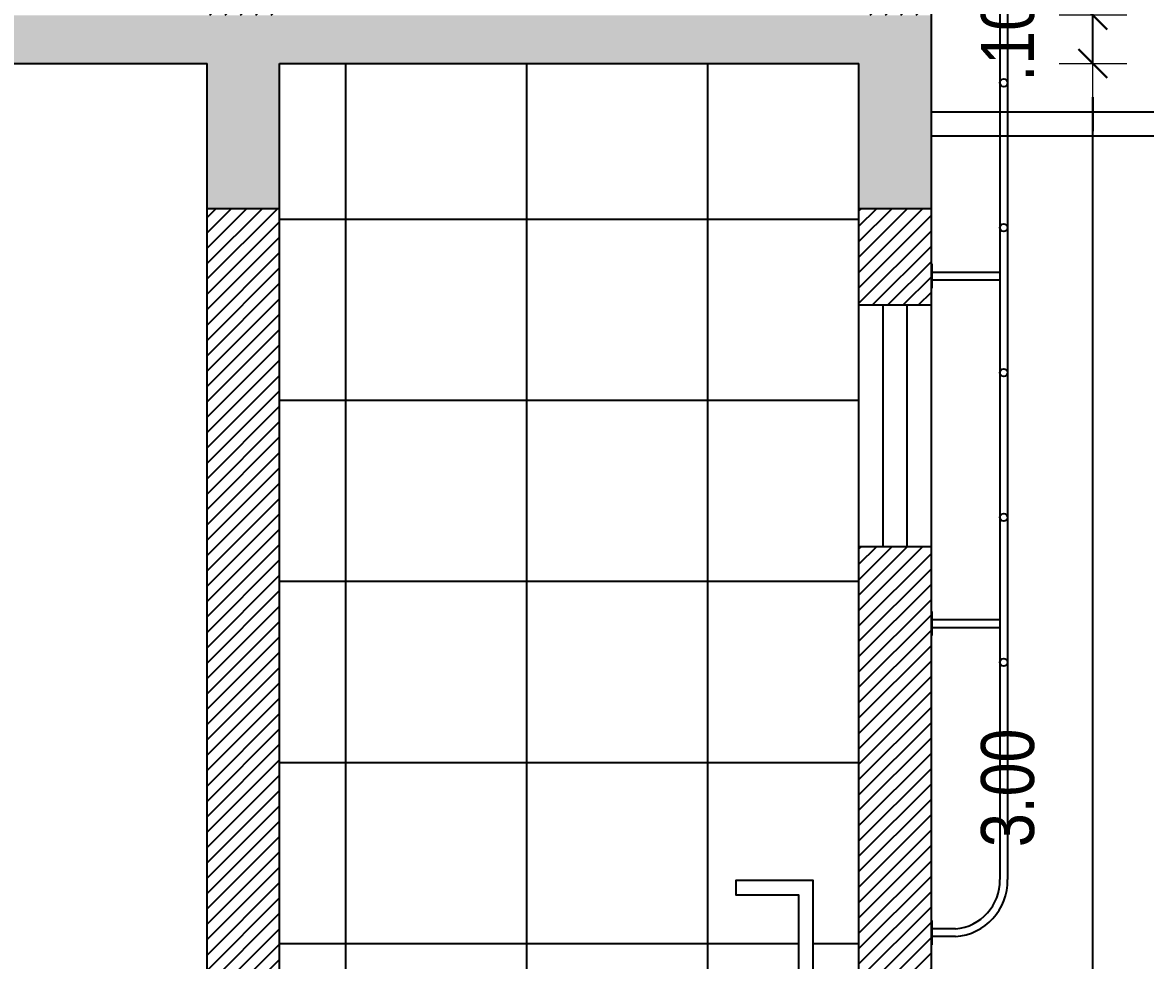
# Model space of a CAD drawing. Header units: millimetres. Extents: x -178 to 521, y -135 to 750.
# Drawn here: x 0.682 to 3.008, y 727.786 to 729.728 of the extents above; entities that cross this region are included whole.
import ezdxf

# ---------------------------------------------------------------- set-up
doc = ezdxf.new("R2010")
doc.units = ezdxf.units.MM
doc.header["$LTSCALE"] = 20
doc.header["$MEASUREMENT"] = 0
doc.header["$PDSIZE"] = -5
doc.layers.get('0').update_dxf_attribs({"linetype": 'CONTINUOUS'})
doc.layers.get('Defpoints').update_dxf_attribs({"linetype": 'CONTINUOUS'})
doc.layers.add('E-hatch', color=8, linetype='CONTINUOUS')
doc.layers.add('V2', color=11, linetype='CONTINUOUS')
doc.layers.add('E-Pen-C', color=4, linetype='CONTINUOUS', lineweight=15)
doc.layers.add('E-Pen-G', color=3, linetype='CONTINUOUS', lineweight=30)
doc.styles.add('F2', font='ARIALN.TTF')
doc.dimstyles.new('DIMENSION-1', dxfattribs={"dimtxt": 0.11, "dimasz": 0.07, "dimexe": 1, "dimexo": 0, "dimgap": 0.12, "dimtad": 1, "dimzin": 7, "dimdsep": 46, "dimtxsty": 'F2', "dimblk1": 'TRACO', "dimblk2": 'TRACO', "dimsah": 1, "dimcen": 1, "dimse1": 1, "dimse2": 1, "dimclrd": 256, "dimclre": 256, "dimclrt": 6, "dimadec": 0, "dimazin": 0, "dimtfac": 1, "dimtix": 1, "dimtmove": 2, "dimatfit": 3, "dimldrblk": 'TRACO', "dimfxl": 1, "dimtolj": 1, "dimtzin": 0, "dimarcsym": 0})

# ---------------------------------------------------------------- blocks, each defined once
blk = doc.blocks.new('TRACO')
at = {"layer": 'E-Pen-C'}
for p, q in [((0, 0.9999999999999982), (0, -0.9999999999999982)), ((-1, 1.77635683940025e-15), (1, 1.77635683940025e-15))]:
    blk.add_line(p, q, dxfattribs=at)
at = {"layer": 'E-Pen-G'}
blk.add_line((-0.4242640687119348, -0.4242640687119223), (0.4242640687119348, 0.4242640687119259), dxfattribs=at)
blk = doc.blocks.new('*D647')
at = {"linetype": 'Continuous', "lineweight": -2}
blk.add_line((2.899144275814563, 726.7131904205211), (2.899144275814564, 729.573190420521), dxfattribs=at)
at = {"layer": 'Defpoints', "color": 0, "linetype": 'Continuous'}
for p in [(2.414430123279089, 729.643190420521), (2.899144275814564, 729.643190420521), (2.564430123278726, 726.643190420521)]:
    blk.add_point(p, dxfattribs=at)
at = {"linetype": 'Continuous', "lineweight": -2, "xscale": 0.07, "yscale": 0.07, "zscale": 0.07}
for p, rotation in [((2.899144275814564, 729.643190420521), 90), ((2.899144275814563, 726.643190420521), 270)]:
    blk.add_blockref('TRACO', p, dxfattribs=dict(at, rotation=rotation))
at = {"color": 6, "linetype": 'Continuous', "insert": (2.72298124716506, 728.143190420521), "char_height": 0.11, "attachment_point": 5, "rotation": 90, "style": 'F2'}
blk.add_mtext('\\A1;3.00', dxfattribs=at)
blk = doc.blocks.new('*D648')
at = {"linetype": 'Continuous', "lineweight": -2}
for p, q in [((2.899144275814564, 729.8131904205211), (2.899144275814564, 729.883190420521)), ((2.899144275814564, 729.643190420521), (2.899144275814564, 729.743190420521)), ((2.899144275814564, 729.573190420521), (2.899144275814564, 729.503190420521))]:
    blk.add_line(p, q, dxfattribs=at)
at = {"layer": 'Defpoints', "color": 0, "linetype": 'Continuous'}
for p in [(2.414430123279089, 729.743190420521), (2.899144275814564, 729.743190420521), (2.414430123279089, 729.643190420521)]:
    blk.add_point(p, dxfattribs=at)
at = {"linetype": 'Continuous', "lineweight": -2, "xscale": 0.07, "yscale": 0.07, "zscale": 0.07}
for p, rotation in [((2.899144275814564, 729.743190420521), 270), ((2.899144275814564, 729.643190420521), 90)]:
    blk.add_blockref('TRACO', p, dxfattribs=dict(at, rotation=rotation))
at = {"color": 6, "linetype": 'Continuous', "insert": (2.72298124716506, 729.693190420521), "char_height": 0.11, "attachment_point": 5, "rotation": 90, "style": 'F2'}
blk.add_mtext('\\A1;.10', dxfattribs=at)
blk = doc.blocks.new('*D649')
at = {"linetype": 'Continuous', "lineweight": -2}
blk.add_line((2.899144275814564, 729.8131904205211), (2.899144275814564, 730.473190420521), dxfattribs=at)
at = {"layer": 'Defpoints', "color": 0, "linetype": 'Continuous'}
for p in [(2.414430123279175, 730.543190420521), (2.899144275814564, 730.543190420521), (2.414430123279089, 729.743190420521)]:
    blk.add_point(p, dxfattribs=at)
at = {"linetype": 'Continuous', "lineweight": -2, "xscale": 0.07, "yscale": 0.07, "zscale": 0.07}
for p, rotation in [((2.899144275814564, 730.543190420521), 90), ((2.899144275814564, 729.743190420521), 270)]:
    blk.add_blockref('TRACO', p, dxfattribs=dict(at, rotation=rotation))
at = {"color": 6, "linetype": 'Continuous', "insert": (2.72298124716506, 730.143190420521), "char_height": 0.11, "attachment_point": 5, "rotation": 90, "style": 'F2'}
blk.add_mtext('\\A1;.80', dxfattribs=at)

msp = doc.modelspace()

# ---------------------------------------------------------------- hatches: boundary and pattern name
h = msp.add_hatch()
h.set_pattern_fill('ANSI37,_O', color=8, scale=3, angle=-45.00000000000001)
h.set_pattern_definition([(0, (-1.64874655187711, 19.82070320272396), (1.110223024625157e-16, 0.375), []), (90, (-1.64874655187711, 19.82070320272396), (-0.375, 1.110223024625157e-16), [])])
h.paths.add_polyline_path([(2.414430123279089, 729.143190420521), (2.414430123279089, 729.643190420521), (1.214430123279271, 729.6431904205209), (1.214430123279271, 726.6431904205211), (1.329822758346694, 726.6431904205211), (1.329822758346694, 726.7651181005209), (1.390786598346452, 726.7651181005209), (1.329822758346737, 726.6431904205211), (2.414430123279089, 726.6431904205211), (2.414430123279089, 727.3868036225646), (2.409431873278663, 727.3868036225646), (2.409431873278663, 727.3918031225645), (2.224425623278876, 727.3918031225645), (2.224425623278876, 727.3848038225645), (2.223425723279433, 727.3848038225645), (2.214426623278996, 727.3848038225645), (2.214426623278996, 727.3918031225645, 0.3027756377327978), (2.199428123279276, 727.3818041225644), (2.204427623279116, 727.3818041225644), (2.204427623279116, 727.3718051225643), (2.20434290582034, 727.3718058403927, 0.4693003416498489), (2.199428123279176, 727.3658898728138), (2.199428123279176, 727.3263096725647, -0.4142135623730951), (2.184429623279357, 727.3113111725648), (2.164431623278688, 727.3113111725648, -0.4142135623730951), (2.149433123278868, 727.3263096725647), (2.149433123278868, 727.3677228079715, 0.3659886482432102), (2.144433623278928, 727.3718051225645), (2.144433623278928, 727.3818041225644), (2.149433123278868, 727.3818041225644), (2.149433123278868, 727.4462976725648), (2.162431823278894, 727.4462976725648), (2.159932073279379, 727.4477975225649), (2.162431823278894, 727.4492973725647), (2.157432323279863, 727.4522970725649), (2.159432123278748, 727.4522970725649), (2.159432123278748, 727.4572965725648), (2.157432323278954, 727.4572965725648), (2.157432323278954, 727.4622960725648), (2.162431823278894, 727.4622960725648), (2.162431823278894, 727.4905542475711), (2.159432123278748, 727.4905542475711), (2.15543252327916, 727.500553247571), (2.162431823278894, 727.500553247571), (2.159432123278748, 727.5023530675716), (2.159432123278748, 727.5020530975711), (2.159932073279379, 727.5020530975711), (2.162431823278894, 727.5035529475712), (2.159932073279379, 727.505052797571), (2.162431823278894, 727.5065526475711), (2.159932073279379, 727.5080524975712), (2.162431823278894, 727.509552347571), (2.15543252327916, 727.5137519275719), (2.15543252327916, 727.5175515475712, -0.2360679774911414), (2.151432923279216, 727.5195513475711), (2.149433123278868, 727.5195513475711), (1.944430123252459, 727.5215511475711), (1.944430123252459, 727.3915511475712), (1.924430123252023, 727.3915511475712), (1.924430123252023, 727.5415511475711), (2.014430123279453, 727.5415511475711), (2.014430123279681, 727.661551147571, -0.4142135623730951), (2.024430123279672, 727.671551147571), (2.276930351890528, 727.671551147571, 0.09901963226392604), (2.286930364112521, 727.6765511475711), (2.286756373278877, 727.6765511475711), (2.286747160377701, 727.6764098454056, 0.1643612515535706), (2.296930373278883, 727.6915511689594), (2.296930373278883, 727.6990511475711), (2.291930373341529, 727.6990511475711, -0.7914183212873883), (2.28134020327866, 727.7015511475712, -0.5575365142196455), (2.289430373279174, 727.7065511476338), (2.289430373279174, 727.921551147571), (2.159430373279065, 727.921551147571), (2.159430373279065, 727.951551147571), (2.319430373278919, 727.951551147571), (2.319430373278919, 727.7065511476338, -0.5575365142196455), (2.327520543279434, 727.7015511475712, -0.5575365142196455), (2.319430373278919, 727.6965511475086), (2.319430373278919, 727.691551147571), (2.321646861533367, 727.6767745592066, 0.1022175948920222), (2.331930394667566, 727.671551147571), (2.354430123278689, 727.671551147571, -0.4142135623730951), (2.36443012327868, 727.661551147571), (2.364430123278908, 727.5415511475709), (2.394430123278653, 727.5415511475709), (2.394430123278653, 727.7415511475712), (2.414430123279089, 727.7415511475712), (2.414430123279089, 728.6431904205209)])
h.paths.add_polyline_path([(2.370368095498392, 727.0529904914504), (2.372951557636156, 727.3626695138748), (2.228498014524462, 727.3626695138748), (2.231637397286889, 727.0529743419232, 0.4112477097190078), (2.240636934907243, 727.0440655703176), (2.36136840866142, 727.0440655703176, 0.4117722959591565)], flags=16)
edge = h.paths.add_edge_path(flags=16)
edge.add_line((2.362977952418007, 727.0440655703176), (2.33735867105645, 727.0440655703176))
edge.add_line((2.33735867105645, 727.0440655703176), (1.720268307224273, 727.0440655703176))
edge.add_spline(control_points=[(1.720268307224273, 727.0440655703176), (1.719387832305188, 727.043997353146), (1.718147423105279, 727.0437906374385), (1.716899026391843, 727.0417773701178), (1.716482686645918, 727.0396754981989), (1.716536643542398, 727.0384425737614), (1.715989887447392, 727.0378508161152), (1.715805003051756, 727.037708165233)], knot_values=[519.6674597589912, 519.6674597589912, 519.6674597589912, 519.6674597589912, 522.4579344360283, 523.7064858399104, 527.3788837433933, 530.111629313133, 531.0736958601514, 531.0736958601514, 531.0736958601514, 531.0736958601514], degree=3, periodic=0)
edge.add_line((1.715805003051798, 727.0377081652331), (2.365910898804017, 727.0346879200539))
edge.add_line((2.365910898804017, 727.0346879200539), (2.366525305044547, 727.0400940863917))
edge.add_arc((2.362977952418007, 727.0404955703176), 0.00356999999995959, 353.5428288146566, 450)
h.paths.add_polyline_path([(2.176672295894193, 727.0889814836897, -0.4218930753911387), (2.179750731341713, 727.0859825092183), (2.17975073134167, 727.0647729051153, -0.4142135623721131), (2.159750731341674, 727.0447729051155), (1.707534692733901, 727.0447729051155), (1.709918800059711, 727.0582938496485, -0.3639702342674574), (1.712873223318752, 727.0607729051155), (1.714773998959927, 727.0607729051155, 0.2906463908024794), (1.716943131203891, 727.0631473565868), (1.717850596786718, 727.0682938496485, -0.3639702342669633), (1.720805020045759, 727.0707729051155), (1.723104199280357, 727.0707729051155, 0.2776315650538215), (1.725114357872499, 727.0731238416234, -0.3590491395909559), (1.729915070295846, 727.0772969551053)], flags=16)
h.paths.add_polyline_path([(2.36489536856709, 727.0257150979281), (2.365051137690557, 727.027091412081), (1.70816864677397, 727.0301431397908), (1.705097657737156, 727.0287803690914)], flags=16)
edge = h.paths.add_edge_path(flags=16)
edge.add_spline(control_points=[(2.213556590019266, 726.659676942095), (2.215588517844594, 726.6873441390095), (2.21040245104939, 726.7078081339849), (2.210341484423111, 726.7165087872171), (2.211309584037849, 726.7256061637444), (2.210960713749259, 726.7348983507234), (2.211334044719038, 726.7405211017954), (2.211448725355368, 726.7418599986095)], knot_values=[935.7044203331734, 935.7044203331734, 935.7044203331734, 935.7044203331734, 936.1853125314897, 942.1685136515798, 953.5732753779571, 968.4351283538155, 973.1182421071466, 973.1182421071466, 973.1182421071466, 973.1182421071466], degree=3, periodic=0)
edge = h.paths.add_edge_path(flags=16)
edge.add_line((2.036456285420769, 726.6771672881613), (2.205580102996407, 726.6770636096049))
edge.add_arc((2.204765428387248, 726.6842859827444), 0.007268175045019274, 276.4356889367576, 334.6513563160991)
edge.add_spline(control_points=[(2.211333819180069, 726.6811742933515), (2.210922404427478, 726.6778976304752), (2.210199777163908, 726.6746565115845), (2.209028407913252, 726.6696643806034)], knot_values=[973.1775226050013, 973.1775226050013, 973.1775226050013, 973.1775226050013, 973.1800216201402, 973.1800216201402, 973.1800216201402, 973.1800216201402], degree=3, periodic=0)
edge.add_arc((2.20407460077088, 726.668986298899), 0.005000000000028856, -60.84979440118599, 7.794261390537372, ccw=False)
edge.add_arc((2.208571620040743, 726.6600643363561), 0.005000000000012612, -4.53195981613419, 114.34958892486699, ccw=False)
edge.add_spline(control_points=[(2.212366716374504, 726.6449289934475), (2.212832136973134, 726.6505325013726), (2.213225480087544, 726.6554162360532), (2.213556590019266, 726.659676942095)], knot_values=[973.1743644812082, 973.1743644812082, 973.1743644812082, 973.1743644812082, 973.2581438786983, 973.2581438786983, 973.2581438786983, 973.2581438786983], degree=3, periodic=0)
edge.add_arc((2.208836473410585, 726.6613233529553), 0.005000000000012611, 340.7281679941603, 483.0969595873089)
edge.add_arc((2.204044670803881, 726.6700673252964), 0.005000000000028856, 294.3495889249366, 355.377581257879)
edge.add_spline(control_points=[(2.209028407913252, 726.6696643806034), (2.210199777163908, 726.6746565115845), (2.210922404427478, 726.6778976304752), (2.211333819180069, 726.6811742933515)], knot_values=[973.1775226050013, 973.1775226050013, 973.1775226050013, 973.1775226050013, 973.1800216201402, 973.1800216201402, 973.1800216201402, 973.1800216201402], degree=3, periodic=0)
edge.add_arc((2.204765428387248, 726.6842859827444), 0.007268175045019273, 276.4356889367576, 334.6513563160991, ccw=False)
edge.add_line((2.205580102996407, 726.6770636096049), (2.036456285420769, 726.6771672881613))
edge.add_arc((2.036462415754059, 726.6871672862823), 0.01000000000000206, 190.0249881790938, 269.9648757753609, ccw=False)
edge.add_spline(control_points=[(2.026617357343071, 726.6854137684232), (2.026367172345658, 726.6868184224451), (2.026133153619753, 726.6881531576391), (2.025913943464843, 726.6894237378327)], knot_values=[102.0202435520122, 102.0202435520122, 102.0202435520122, 102.0202435520122, 103.6983218112883, 103.6983218112883, 103.6983218112883, 103.6983218112883], degree=3, periodic=0)
edge.add_arc((2.036462415754059, 726.6871672862823), 0.01000000000000206, 190.0620599443102, 269.9648757753609)
edge = h.paths.add_edge_path(flags=16)
edge.add_spline(control_points=[(1.790006815897755, 726.6433380331397), (1.788847840293215, 726.6433156525004), (1.78769185140311, 726.6432774205997), (1.786539437474971, 726.6433724226633)], knot_values=[2.206179836098179, 2.206179836098179, 2.206179836098179, 2.206179836098179, 6.10926952045719, 6.10926952045719, 6.10926952045719, 6.10926952045719], degree=3, periodic=0)
edge.add_arc((1.786492286072743, 726.6449690820872), 0.001597355492928896, 172.3550028805599, 270.88515718064036, ccw=False)
edge.add_spline(control_points=[(1.793746443722213, 726.665338028343), (1.79256700329104, 726.6648002253078), (1.790044335512064, 726.6655792666355), (1.788694839153436, 726.6637679117058), (1.787232699300034, 726.6603837478793), (1.785323172440599, 726.6501274057024), (1.784895576951499, 726.6450145194408)], knot_values=[2.437350975804584, 2.437350975804584, 2.437350975804584, 2.437350975804584, 8.08783099148869, 10.03306651073483, 12.71055547519104, 31.65749584792982, 31.65749584792982, 31.65749584792982, 31.65749584792982], degree=3, periodic=0)
edge.add_arc((1.786492286072743, 726.6449690820872), 0.001597355492928895, 175.3624919209411, 270.8851571806404)
edge = h.paths.add_edge_path(flags=16)
edge.add_line((1.71132131906981, 726.9923182574222), (2.360363629627187, 726.9893029534197))
edge.add_arc((2.356127627483673, 726.9878993181072), 0.004462500000045455, -41.86663375421023, 18.33305386295808, ccw=False)
edge.add_spline(control_points=[(2.237908943704383, 726.9412429465604), (2.24687444961171, 726.941578545051), (2.2667493024896, 726.9423225042538), (2.29605364723156, 726.9485870871248), (2.32240678696877, 726.9610296735624), (2.342432247410159, 726.9729970630411), (2.353507505503615, 726.9807590168095), (2.357782221587399, 726.9837548972065)], knot_values=[0, 0, 0, 0, 0.02690204529610521, 0.05963681223368503, 0.08900608233775094, 0.1139135951200782, 0.1295700744633502, 0.1295700744633502, 0.1295700744633502, 0.1295700744633502], degree=3, periodic=0)
edge.add_line((2.357782221587243, 726.9837548972065), (2.151010680554805, 726.9848704007716))
edge.add_spline(control_points=[(2.151010680554805, 726.9848704007717), (2.148274336708596, 726.9558409403813), (2.142601250504299, 726.9386122157294), (2.127343525257288, 726.9034696126932), (2.099895071802052, 726.8563328037455), (2.066294674062988, 726.8170368682239), (2.039460753469143, 726.7948834683153), (2.024465848383102, 726.7873771546662), (2.021478291176095, 726.7859469219208)], knot_values=[6.447640315002104, 6.447640315002104, 6.447640315002104, 6.447640315002104, 11.32712604989464, 59.76777419724758, 121.3699672915357, 174.0385531757292, 214.4286900142281, 224.3571632682554, 224.3571632682554, 224.3571632682554, 224.3571632682554], degree=3, periodic=0)
edge.add_arc((2.026449971603739, 726.7772703791919), 0.01000000000002417, 119.8128154173444, 181.8905972681214)
edge.add_spline(control_points=[(2.025902842569167, 726.6894857466269), (2.020223471194555, 726.721213478672), (2.017658136203096, 726.7440910503509), (2.016768053209148, 726.7670868008103), (2.016455001428881, 726.7769532495654)], knot_values=[8.488342104725618, 8.488342104725618, 8.488342104725618, 8.488342104725618, 47.91510406337925, 77.51818636494816, 77.51818636494816, 77.51818636494816, 77.51818636494816], degree=3, periodic=0)
edge.add_arc((2.026449971603739, 726.7772703791919), 0.01000000000002416, 146.5900531460046, 181.8906993320214, ccw=False)
edge.add_spline(control_points=[(2.018102448760942, 726.7827766358504), (1.997396512866203, 726.7868065521849), (1.86153443501405, 726.8280392031269), (1.812869542178191, 726.8627648618265), (1.80260845466762, 726.871352021811), (1.790556973509297, 726.882612914451), (1.773265708660233, 726.8972782718625), (1.758365679271606, 726.9119331612354), (1.744944118374747, 726.9295368138283), (1.737538421304478, 726.94428731573), (1.734567795077595, 726.9505845114261), (1.733840863120221, 726.9521692350477)], knot_values=[269.101576933666, 269.101576933666, 269.101576933666, 269.101576933666, 270.3207001886179, 276.3851300845929, 282.3657861807868, 312.3364999524823, 332.5228683824365, 357.1887622207803, 389.5469960961153, 407.2871140379496, 413.2153245376527, 413.2153245376527, 413.2153245376527, 413.2153245376527], degree=3, periodic=0)
edge.add_spline(control_points=[(1.733840863120221, 726.9521692350477), (1.732441830044039, 726.9552191501613), (1.729051179682557, 726.963031974761), (1.725649680254605, 726.9734837598197), (1.722054351690417, 726.9818188855133), (1.721086698258816, 726.9858916488765), (1.72015663833308, 726.9871749210183), (1.72014198315803, 726.987194877175)], knot_values=[413.2153245376527, 413.2153245376527, 413.2153245376527, 413.2153245376527, 424.6245939853022, 442.1793699176868, 450.3867641299296, 455.7719289370641, 455.8573619737036, 455.8573619737036, 455.8573619737036, 455.8573619737036], degree=3, periodic=0)
edge.add_spline(control_points=[(1.72014198315803, 726.987194877175), (1.719298938804414, 726.9883428624561), (1.716626049375236, 726.990163415589), (1.713143835846466, 726.9907390169282), (1.711603567457388, 726.9920277346728), (1.711321319027931, 726.9923182574706)], knot_values=[455.8573619737036, 455.8573619737036, 455.8573619737036, 455.8573619737036, 460.7719289370641, 466.1570937441986, 467.5208360745361, 467.5208360745361, 467.5208360745361, 467.5208360745361], degree=3, periodic=0)
edge = h.paths.add_edge_path(flags=16)
edge.add_spline(control_points=[(2.037968131504954, 726.693410929863), (2.039381578996995, 726.6933969469356), (2.040456927233777, 726.6933659442524), (2.044075523573952, 726.693563613742), (2.049199196012182, 726.6948003238618), (2.051637694945498, 726.6999108578265), (2.056068910346198, 726.7069823050164), (2.067358772818011, 726.716473939014), (2.0865730108045, 726.722070878556), (2.107553512446771, 726.7258550812418), (2.12461091652483, 726.7267586126817), (2.134595108998496, 726.728127424205), (2.139636982877505, 726.7285043687313), (2.14250791339839, 726.7307752410055), (2.14196487873744, 726.7364302684026), (2.141576360493559, 726.7446969588821), (2.139923687955502, 726.7589192672045), (2.143278626757024, 726.7767721758858), (2.150310404505149, 726.7947838355524), (2.158723510913319, 726.8093359786013), (2.163256049506003, 726.8186682493789), (2.165299082169781, 726.8239123110008), (2.164964113342535, 726.8259972050488), (2.163144871829331, 726.8274301017315), (2.16075490673586, 726.8278167607742), (2.158124014781492, 726.8267781091989), (2.156437438471244, 726.8246698390286), (2.154112131153738, 726.8211930729383), (2.150013476187155, 726.8151378874893), (2.142679786885196, 726.8044320377111), (2.13391382941802, 726.7922039672673), (2.121486622937823, 726.7767600921355), (2.107584149129138, 726.7635446902954), (2.092865851555075, 726.7484654935243), (2.077819515673923, 726.7392984844656), (2.062720535571657, 726.7310203225423), (2.048901673895784, 726.7268214672587), (2.038814265324731, 726.7235118783548), (2.033652798320986, 726.7228072380918), (2.0315641843614, 726.7217138353672), (2.0315191777255, 726.7203295911489), (2.031717884470595, 726.718304061996), (2.033047318021204, 726.71169971905), (2.034800778799649, 726.7035130991484), (2.035861357569615, 726.6963810308138), (2.03651544335446, 726.6939015346799), (2.036858628907225, 726.6935874281302), (2.037157575866672, 726.6935150581584), (2.037968131504954, 726.693410929863)], knot_values=[0, 0, 0, 0, 0.5662509298929008, 8.670679472603155, 11.12571967804168, 15.70517094467388, 24.2624185295713, 36.78631604655919, 58.52568353410567, 83.35156763101102, 100.8891253036831, 109.4843136047791, 113.8632439713725, 115.6523726588803, 119.784024112842, 129.073508626914, 141.7270388661362, 161.9494516737378, 182.9553290990097, 199.4757388688056, 212.2925363478313, 214.1168018995945, 216.2633201128022, 218.0490842410508, 220.7089488978801, 223.162421777974, 226.1597671740283, 228.6195252531082, 235.7645517349232, 248.055878711555, 267.5727620866031, 280.888850719789, 307.4382823024769, 325.0985875399378, 343.815809120543, 360.0117437056204, 376.5619401416287, 387.1706463563363, 391.4548340573928, 392.5435221056042, 393.6355525426201, 395.2220798346733, 398.8206600501575, 413.6462876231347, 420.2605943921314, 420.8271004023971, 421.0729416953951, 421.6341417519824, 421.6341417519824, 421.6341417519824, 421.6341417519824], degree=3, periodic=0)
edge = h.paths.add_edge_path(flags=16)
edge.add_spline(control_points=[(2.211448725354671, 726.7418599986028), (2.209584079890305, 726.7587774581625), (2.209545346588015, 726.7737279555157), (2.211613451362041, 726.7834627218646), (2.229899835773836, 726.8144685538795), (2.230101977753179, 726.8147035578121)], knot_values=[2.779135658336603, 2.779135658336603, 2.779135658336603, 2.779135658336603, 3.849043617831629, 7.340500384842968, 7.351722130574161, 7.351722130574161, 7.351722130574161, 7.351722130574161], degree=3, periodic=0)
at = {"layer": 'E-hatch'}
h = msp.add_hatch(dxfattribs=at)
h.set_pattern_fill('ANSI38', color=256, scale=0.18, style=0)
h.set_pattern_definition([(45, (77.39299970130836, -9.252267909057082), (-0.01590990257669732, 0.01590990257669732), []), (135, (77.39299970130836, -9.252267909057082), (-0.04772970773009196, 0.01590990257669732), [0.05624999999999999, -0.03375])])
h.paths.add_polyline_path([(1.064430123279635, 729.6431904205209), (1.064430123279635, 729.343190420521), (1.214430123279271, 729.3431904205208), (1.214430123279271, 729.6431904205209), (2.414430123279089, 729.643190420521), (2.414430123279089, 729.343190420521), (2.564430123278726, 729.3431904205208), (2.564430123278726, 729.7431904205212), (-2.785569876720359, 729.743190420521), (-2.785569876720359, 729.3431904205211), (-2.635569876720723, 729.343190420521), (-2.635569876720723, 729.643190420521), (-1.735569876721087, 729.643190420521), (-1.735569876721087, 729.343190420521), (-1.585569876720541, 729.3431904205208), (-1.585569876720541, 729.643190420521)])
h.paths.add_polyline_path([(1.214430123279271, 730.5431904205211), (2.414430123279089, 730.543190420521), (2.414430123279089, 730.243190420521), (2.564430123278726, 730.2431904205212), (2.564430123278726, 730.6431904205211), (1.064430123279635, 730.6431904205211), (1.064430123279635, 730.2431904205212), (1.214430123279271, 730.2431904205212)])
h.paths.add_polyline_path([(2.564430123278726, 732.1431904205211), (2.564430123278726, 732.1931904205212), (2.614430123278737, 732.1931904205212), (2.614430123278737, 732.2431904205212), (1.014430123279638, 732.243190420521), (1.014430123279638, 732.1931904205211), (1.064430123279635, 732.1931904205213), (1.064430123279635, 732.143190420521)])
h = msp.add_hatch(dxfattribs=at)
h.set_pattern_fill('ANSI31', color=256, scale=0.18, style=0)
h.set_pattern_definition([(45, (77.39299970130836, -9.252267909057082), (-0.01590990257669732, 0.01590990257669732), [])])
h.paths.add_polyline_path([(-1.585569876720541, 729.3431904205208), (-1.735569876721087, 729.343190420521), (-1.735569876721087, 726.643190420521), (-1.585569876720541, 726.643190420521)])
h.paths.add_polyline_path([(-2.635569876720723, 729.343190420521), (-2.785569876720359, 729.3431904205211), (-2.785569876720359, 726.643190420521), (-2.635569876720723, 726.643190420521)])
h.paths.add_polyline_path([(-2.635569876720723, 731.043190420521), (-2.785569876720359, 731.043190420521), (-2.785569876720359, 729.743190420521), (-2.635569876720723, 729.743190420521)])
h.paths.add_polyline_path([(1.214430123279271, 732.143190420521), (1.064430123279635, 732.143190420521), (1.064430123279635, 730.6431904205211), (1.364430123279277, 730.6431904205211), (1.214430123279271, 730.7931904205211)])
h.paths.add_polyline_path([(2.564430123278726, 732.1431904205211), (2.414430123279089, 732.1431904205211), (2.414430123279089, 730.7931904205211), (2.264430123278984, 730.6431904205211), (2.564430123278726, 730.6431904205211)])
h.paths.add_polyline_path([(2.564430123278726, 730.2431904205212), (2.414430123279089, 730.243190420521), (2.414430123279089, 729.7431904205212), (2.564430123278726, 729.7431904205212)])
h.paths.add_polyline_path([(1.214430123279271, 730.2431904205212), (1.064430123279635, 730.2431904205212), (1.064430123279635, 729.7431904205212), (1.214430123279271, 729.7431904205212)])
h.paths.add_polyline_path([(1.064430123279635, 730.0461617189796), (0.7644301232794533, 730.0461617189796), (0.7644301232794675, 730.1882126518987), (0.614430123279817, 730.2188505622976), (0.614430123279817, 729.9520148807269), (1.064430123279635, 729.9520148807268)])
h.paths.add_polyline_path([(1.214430123279271, 729.3431904205208), (1.064430123279635, 729.343190420521), (1.064430123279635, 726.6431904205211), (1.214430123279271, 726.6431904205211)])
h.paths.add_polyline_path([(2.564430123278726, 729.3431904205208), (2.414430123279089, 729.343190420521), (2.414430123279089, 729.1431904205211), (2.564430123278726, 729.143190420521)])
h.paths.add_polyline_path([(2.564430123278726, 728.643190420521), (2.414430123279089, 728.6431904205209), (2.414430123279089, 727.4362986725647), (2.414431373278603, 727.4362986725647), (2.414431373279513, 727.3868036225646), (2.414430123279089, 726.6431904205211), (2.564430123278726, 726.6431904205211)])
h.paths.add_polyline_path([(4.214430123279641, 729.543190420521), (4.014430123279098, 729.543190420521), (4.014430123279098, 729.4931904205208), (4.064430123279095, 729.4931904205208), (4.064430123279095, 726.543190420521), (4.214430123279641, 726.543190420521)])

# ---------------------------------------------------------------- linework, layer by layer
at = {"color": 5, "linetype": 'Continuous'}
for p, q in [((2.564430123278726, 729.1431904205209), (2.564430123278726, 732.1931904205212)), ((-1.585569876720541, 729.643190420521), (1.064430123279635, 729.6431904205209)), ((1.064430123279635, 726.6431904205211), (1.064430123279635, 729.643190420521)), ((1.214430123279271, 726.6431904205211), (1.214430123279271, 729.643190420521)), ((1.214430123279271, 729.6431904205209), (2.414430123279089, 729.643190420521)), ((2.414430123279089, 729.1431904205211), (2.414430123279089, 729.6431904205211)), ((1.064430123278726, 729.343190420521), (1.214430123279271, 729.3431904205208)), ((2.41443012327818, 729.343190420521), (2.564430123278726, 729.3431904205208)), ((2.414430123279089, 729.1431904205211), (2.564430123278726, 729.143190420521)), ((2.414430123279089, 726.6431904205211), (2.414430123279089, 728.6431904205209)), ((2.414430123279089, 728.6431904205209), (2.564430123278726, 728.643190420521)), ((2.564430123278726, 726.6431904205211), (2.564430123278726, 728.643190420521))]:
    msp.add_line(p, q, dxfattribs=at)
at = {"color": 8, "linetype": 'Continuous'}
for p, q in [((2.564430123278726, 729.5431904205209), (4.014430123279098, 729.5431904205209)), ((2.564430123278726, 729.4931904205209), (4.014430123279098, 729.4931904205209)), ((2.414430123279089, 728.6431904205211), (2.414430123279089, 729.143190420521)), ((2.564430123278726, 728.643190420521), (2.564430123278726, 729.1431904205209))]:
    msp.add_line(p, q, dxfattribs=at)
at = {"color": 7, "linetype": 'Continuous'}
for p, q in [((2.46443012327984, 728.6431904205211), (2.46443012327984, 729.143190420521)), ((2.514430123279681, 728.6431904205211), (2.514430123279681, 729.143190420521))]:
    msp.add_line(p, q, dxfattribs=at)
at = {"color": 8}
msp.add_lwpolyline([(2.286430373279472, 727.671551147571), (2.322430373278621, 727.671551147571), (2.319430373278919, 727.691551147571), (2.319430373278919, 727.951551147571), (2.159430373279065, 727.951551147571), (2.159430373279065, 727.921551147571), (2.289430373279174, 727.921551147571), (2.289430373279174, 727.691551147571)], close=True, dxfattribs=at)
at = {"layer": 'V2', "color": 8}
for p, q in [((2.706430123278778, 732.8831904205211), (2.706430123278778, 727.9531904205212)), ((2.722430123278741, 732.8831904205211), (2.722430123278741, 727.9531904205212)), ((2.564430123278839, 729.2281904205212), (2.564430123278839, 729.1781904205212)), ((2.564430123278839, 729.2281904205212), (2.565430123278929, 729.2281904205212)), ((2.564430123278726, 729.2111904205211), (2.706430123278778, 729.2111904205211)), ((2.565430123278929, 729.2281904205212), (2.565430123278929, 729.1781904205212)), ((2.565430123278929, 729.1951904205212), (2.565430123278929, 729.2111904205211)), ((2.564430123278726, 729.1951904205212), (2.706430123278778, 729.1951904205212)), ((2.564430123278839, 729.1781904205212), (2.565430123278929, 729.1781904205212)), ((2.564430123278839, 728.5086012368321), (2.564430123278839, 728.4586012368321)), ((2.564430123278839, 728.5086012368321), (2.565430123278929, 728.5086012368321)), ((2.564430123278726, 728.491601236832), (2.706430123278778, 728.491601236832)), ((2.565430123278929, 728.5086012368321), (2.565430123278929, 728.4586012368321)), ((2.565430123278929, 728.4756012368321), (2.565430123278929, 728.491601236832)), ((2.564430123278726, 728.4756012368321), (2.706430123278778, 728.4756012368321)), ((2.564430123278839, 728.4586012368321), (2.565430123278929, 728.4586012368321)), ((2.564430123278726, 727.8681904205212), (2.564430123278726, 727.8181904205212)), ((2.564430123278726, 727.8681904205212), (2.565430123278816, 727.8681904205212)), ((2.565430123278816, 727.8681904205212), (2.565430123278816, 727.8181904205212)), ((2.614430123278794, 727.8511904205212), (2.564430123278726, 727.8511904205212)), ((2.614430123278794, 727.8351904205211), (2.564430123278726, 727.8351904205211)), ((2.565430123278816, 727.8351904205211), (2.565430123278816, 727.8511904205212)), ((2.564430123278726, 727.8181904205212), (2.565430123278816, 727.8181904205212))]:
    msp.add_line(p, q, dxfattribs=at)
for centre in [(2.714430123278703, 729.6031904205212), (2.714430123278703, 729.3031904205212), (2.714430123278703, 729.0031904205213), (2.714430123278746, 728.7031904205212), (2.714430123278703, 728.4031904205211)]:
    msp.add_circle(centre, 0.008, dxfattribs=at)
for centre, radius, start, end in [((2.605507929623855, 727.9517802248832), 0.1169306975126849, 274.3761083257434, 0.6910094510430084), ((2.605440425247821, 727.9517889716864), 0.1009994216182096, 275.1065073247888, 0.7950508932302898)]:
    msp.add_arc(centre, radius, start, end, dxfattribs=at)

# ---------------------------------------------------------------- dimensions: what is measured, and where the dimension line sits
at = {"color": 8, "linetype": 'Continuous'}
for base, p1, p2, picture, middle in [((2.899144275814564, 730.543190420521), (2.414430123279089, 729.743190420521), (2.414430123279175, 730.543190420521), '*D649', (2.72298124716506, 730.143190420521)), ((2.899144275814564, 729.743190420521), (2.414430123279089, 729.643190420521), (2.414430123279089, 729.743190420521), '*D648', (2.72298124716506, 729.693190420521)), ((2.899144275814564, 729.643190420521), (2.564430123278726, 726.643190420521), (2.414430123279089, 729.643190420521), '*D647', (2.72298124716506, 728.143190420521))]:
    dim = msp.add_linear_dim(base=base, p1=p1, p2=p2, angle=90, dimstyle='DIMENSION-1', override={"dimfxl": 0.15}, dxfattribs=at)
    dim.commit()
    dim.dimension.update_dxf_attribs({"geometry": picture, "text_midpoint": middle})

doc.saveas('drawing.dxf')
